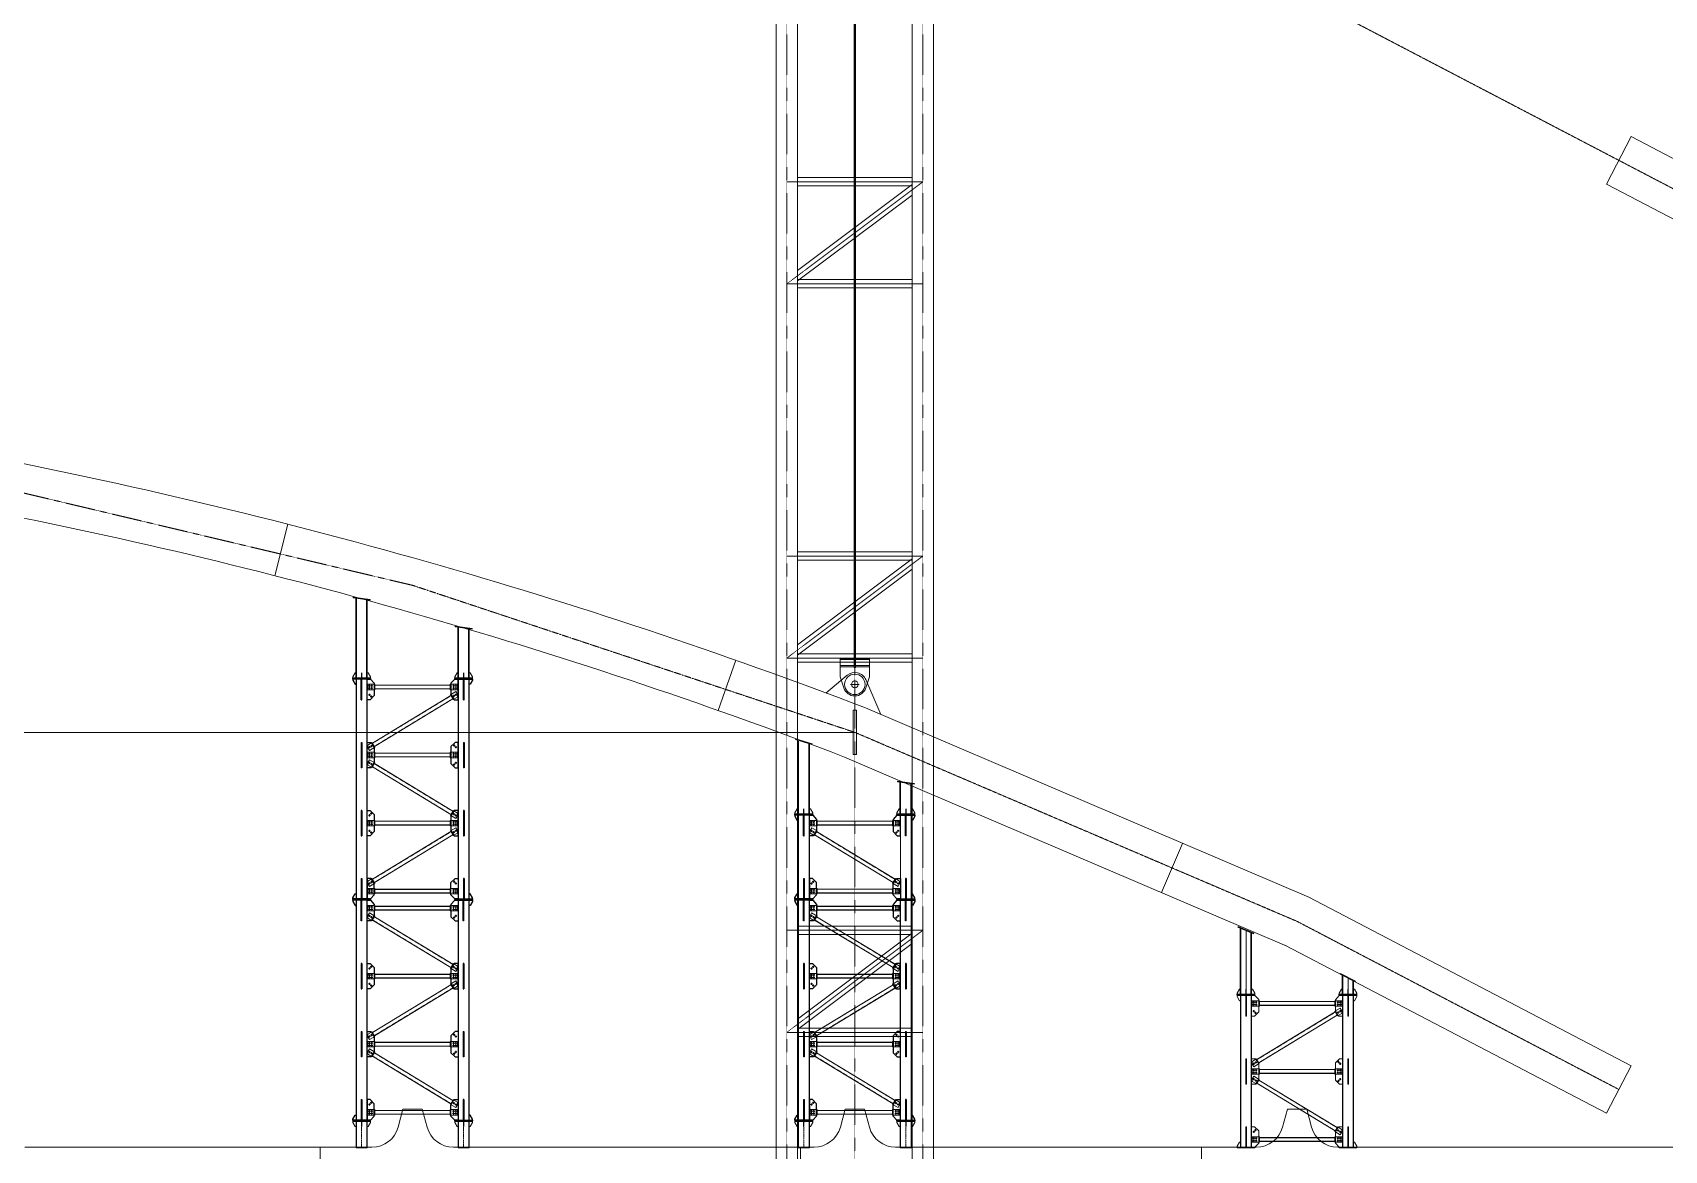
# Model space of a CAD drawing. Extents: x -2876908 to 633791, y -1383861 to 872234.
# Drawn here: x -1245993 to -1198022, y 765424 to 798276 of the extents above; entities that cross this region are included whole.
import ezdxf

# ---------------------------------------------------------------- set-up
doc = ezdxf.new("R2010")
doc.units = 0
doc.header["$LTSCALE"] = 5
doc.header["$MEASUREMENT"] = 0
for name, pattern in [('ACAD_ISO10W100', [18, 12, -3, 0, -3]), ('CENTER', [2, 1.25, -0.25, 0.25, -0.25]), ('DASHED', [0.75, 0.5, -0.25])]:
    doc.linetypes.add(name, pattern=pattern)
doc.layers.get('0').update_dxf_attribs({"linetype": 'CONTINUOUS', "lineweight": 25})
for name, color, linetype, lineweight in [('2细实线', 5, 'CONTINUOUS', 18), ('3中心线', 6, 'CENTER', 18), ('5标注', 3, 'CONTINUOUS', 15), ('7边界线', 8, 'CONTINUOUS', 15), ('8轮廓线', 4, 'CONTINUOUS', 15), ('DIM', 3, 'CONTINUOUS', 0), ('STGJ_BOLT_THIN', 9, 'CONTINUOUS', 0), ('STXT_XG_END_THIN', 2, 'CONTINUOUS', 0), ('STXT_XG_THIN', 2, 'CONTINUOUS', 0), ('STXT_XG_TNDSH', 6, 'DASHED', 0)]:
    doc.layers.add(name, color=color, linetype=linetype, lineweight=lineweight)
doc.layers.add('M_Prof', color=2, linetype='CONTINUOUS')
doc.layers.add('M_Profx', color=2, linetype='CONTINUOUS')

# ---------------------------------------------------------------- blocks, each defined once
blk = doc.blocks.new('f234w2')
at = {"layer": '7边界线'}
for p, q in [((-560581, 3265), (-560723, 2741)), ((-560581, 3265), (-560012, 3265)), ((-560012, 3265), (-559870, 2741)), ((-547581, 3265), (-547723, 2741)), ((-547581, 3265), (-547012, 3265)), ((-547012, 3265), (-546870, 2741)), ((-534581, 3265), (-534723, 2741)), ((-534581, 3265), (-534012, 3265)), ((-534012, 3265), (-533870, 2741)), ((-563011, 2150), (-571700, 2150)), ((-561495, 2150), (-563011, 2150)), ((-563011, 2150), (-563011, 800)), ((-557487, 2150), (-559098, 2150)), ((-557487, 2150), (-548893, 2150)), ((-548893, 2150), (-548893, 800)), ((-548893, 2150), (-548495, 2150)), ((-545700, 2150), (-546098, 2150)), ((-537106, 2150), (-545700, 2150)), ((-537106, 2150), (-535495, 2150)), ((-537106, 2150), (-537106, 800)), ((-531361, 2150), (-533098, 2150)), ((-531361, 2150), (-522893, 2150))]:
    blk.add_line(p, q, dxfattribs=at)
for centre, start, end in [((-561495, 2950), 270, 344.8249), ((-559098, 2950), 195.1751, 270), ((-548495, 2950), 270, 344.8249), ((-546098, 2950), 195.1751, 270), ((-535495, 2950), 270, 344.8249), ((-533098, 2950), 195.1751, 270)]:
    blk.add_arc(centre, 800, start, end, dxfattribs=at)
blk = doc.blocks.new('立面图')
at = {"layer": '3中心线'}
for points in [[(-699574, 28243), (-690120, 33181), (-677120, 38737), (-664120, 43058), (-651120, 46144), (-638120, 47996), (-625120, 48613), (-612120, 47996), (-599120, 46144), (-586120, 43058), (-573120, 38737), (-560120, 33181), (-547120, 26391), (-534120, 18366), (-521120, 9107), (-508120, -1387)], [(-699574, 934), (-690120, 5872), (-677120, 11428), (-664120, 15749), (-651120, 18835), (-638120, 20687), (-625120, 21305), (-612120, 20687), (-599120, 18835), (-586120, 15749), (-573120, 11428), (-560120, 5872), (-550666, 934)]]:
    blk.add_lwpolyline(points, dxfattribs=at)
at = {"layer": '7边界线', "ltscale": 0.1}
for p, q in [((-550303, 28940), (-551030, 27546)), ((-546757, 27088), (-550303, 28940)), ((-547485, 25694), (-551030, 27546)), ((-589792, 17548), (-590179, 16035)), ((-576626, 13552), (-577149, 12074)), ((-559783, 6583), (-572811, 12150)), ((-560430, 5150), (-573430, 10705)), ((-564110, 6722), (-563492, 8168)), ((-550303, 1631), (-559783, 6582)), ((-551030, 237), (-560485, 5176)), ((-550303, 1631), (-551030, 237))]:
    blk.add_line(p, q, dxfattribs=at)
for centre, radius, start, end in [((-628389, -133281), 155689, 69.08517, 79.10948), ((-628011, -131849), 152646, 69.04906, 79.14596)]:
    blk.add_arc(centre, radius, start, end, dxfattribs=at)
at = {"layer": '5标注'}
blk.add_blockref('f234w2', (-25830, -2913), dxfattribs=at)
blk = doc.blocks.new('63.5m')
at = {"layer": '3中心线', "ltscale": 0.05}
for p, q in [((-3685, -21653), (-3685, 37916)), ((-1685, -20396), (-1685, 37916)), ((315, -21653), (315, 37916)), ((-3685, 24877), (315, 24877)), ((-3685, 21877), (315, 24877)), ((-3685, 21877), (315, 21877)), ((-3685, 13877), (315, 13877)), ((-3685, 10877), (315, 13877)), ((-3685, 10877), (315, 10877)), ((-3685, 2877), (315, 2877)), ((-3685, -123), (315, 2877)), ((-3685, -123), (315, -123))]:
    blk.add_line(p, q, dxfattribs=at)
at = {"layer": '8轮廓线'}
for p, q in [((-4000, 37836), (-4000, -20396)), ((-3370, 37836), (-3370, -20396)), ((0, 37836), (0, -20396)), ((630, 37836), (630, -20396))]:
    blk.add_line(p, q, dxfattribs=at)
at = {"layer": '8轮廓线', "ltscale": 0.05}
for p, q in [((-3370, 25000), (0, 25000)), ((-3370, 22267), (0, 24794)), ((-3370, 24755), (0, 24755)), ((-3370, 21961), (0, 24488)), ((-3370, 22000), (0, 22000)), ((-3370, 21755), (0, 21755)), ((-3370, 14000), (0, 14000)), ((-3370, 11267), (0, 13794)), ((-3370, 13755), (0, 13755)), ((-3370, 10961), (0, 13488)), ((-3370, 11000), (0, 11000)), ((-3370, 10755), (0, 10755)), ((-3370, 3000), (0, 3000)), ((-3370, 267), (0, 2794)), ((-3370, 2755), (0, 2755)), ((-3370, -39), (0, 2488)), ((-3370, 0), (0, 0)), ((-3370, -245), (0, -245))]:
    blk.add_line(p, q, dxfattribs=at)
blk = doc.blocks.new('孔')
blk.add_circle((22022, 20887), 13.3)
at = {"layer": 'STGJ_BOLT_THIN'}
for p, q in [((21992, 20887), (22052, 20887)), ((22022, 20917), (22022, 20857))]:
    blk.add_line(p, q, dxfattribs=at)
blk = doc.blocks.new('6.5M11')
at = {"color": 5}
for p, q in [((128499, 27955), (128499, 28558)), ((128519, 27955), (128519, 28558)), ((128519, 27955), (128499, 27955)), ((128499, 24701), (128499, 23955)), ((128499, 24701), (128519, 24701)), ((128519, 24701), (128519, 23955)), ((128519, 23955), (128499, 23955))]:
    blk.add_line(p, q, dxfattribs=at)
for p, q in [((128499, 28377), (128519, 28377)), ((128499, 28350), (128519, 28350)), ((128499, 28307), (128519, 28307)), ((128499, 28280), (128519, 28280)), ((128499, 28114), (128519, 28114)), ((128499, 28088), (128519, 28088)), ((128499, 28078), (128519, 28078)), ((128499, 28051), (128519, 28051)), ((128499, 26605), (128519, 26605)), ((128499, 26579), (128519, 26579)), ((128499, 26569), (128519, 26569)), ((128499, 26543), (128519, 26543)), ((128499, 26377), (128519, 26377)), ((128499, 26350), (128519, 26350)), ((128499, 26307), (128519, 26307)), ((128499, 26280), (128519, 26280)), ((128499, 26101), (128519, 26101)), ((128499, 26065), (128519, 26065)), ((128519, 24605), (128499, 24605)), ((128519, 24579), (128499, 24579)), ((128519, 24569), (128499, 24569)), ((128519, 24543), (128499, 24543)), ((128519, 24377), (128499, 24377)), ((128519, 24350), (128499, 24350)), ((128519, 24307), (128499, 24307)), ((128519, 24280), (128499, 24280)), ((128519, 24101), (128499, 24101)), ((128519, 24065), (128499, 24065)), ((128519, 22605), (128499, 22605)), ((128519, 22579), (128499, 22579)), ((128519, 22569), (128499, 22569)), ((128519, 22543), (128499, 22543)), ((128519, 22377), (128499, 22377)), ((128519, 22350), (128499, 22350)), ((128519, 22307), (128499, 22307)), ((128519, 22280), (128499, 22280))]:
    blk.add_line(p, q)
at = {"color": 241}
for p, q in [((128499, 26701), (128499, 25955)), ((128519, 26701), (128499, 26701)), ((128519, 26701), (128519, 25955)), ((128499, 25955), (128519, 25955)), ((128499, 22701), (128499, 22093)), ((128499, 22701), (128519, 22701)), ((128519, 22701), (128519, 22093))]:
    blk.add_line(p, q, dxfattribs=at)
at = {"color": 6}
for points in [[(128247, 28578), (128772, 28578), (128772, 28558), (128247, 28558)], [(128247, 22078), (128772, 22078), (128772, 22098), (128247, 22098)]]:
    blk.add_lwpolyline(points, close=True, dxfattribs=at)
for points in [[(128247, 28558), (128247, 28528), (128317, 28408), (128347, 28408)], [(128247, 28558), (128247, 28528), (128317, 28408), (128347, 28408)], [(128247, 22098), (128247, 22128), (128317, 22248), (128347, 22248)], [(128247, 22098), (128247, 22128), (128317, 22248), (128347, 22248)]]:
    blk.add_lwpolyline(points, dxfattribs=at)
at = {"color": 241}
for points in [[(128672, 28558), (128772, 28558), (128882, 28438), (128882, 28109), (128789, 27955), (128672, 27955), (128672, 28558)], [(128672, 24701), (128789, 24701), (128882, 24548), (128882, 24109), (128789, 23955), (128672, 23955), (128672, 24701)]]:
    blk.add_lwpolyline(points, dxfattribs=at)
at = {"color": 5}
for points in [[(128672, 26701), (128761, 26701), (128882, 26580), (128882, 26077), (128761, 25955), (128672, 25955), (128672, 26701)], [(128672, 22701), (128672, 22098), (128772, 22098), (128882, 22218), (128882, 22580), (128761, 22701), (128672, 22701)]]:
    blk.add_lwpolyline(points, dxfattribs=at)
at = {"layer": 'STXT_XG_END_THIN'}
for p, q in [((128347, 28558), (128672, 28558)), ((128347, 22098), (128672, 22098))]:
    blk.add_line(p, q, dxfattribs=at)
at = {"layer": 'STXT_XG_THIN', "color": 2}
for p, q in [((128347, 28558), (128347, 22098)), ((128672, 28558), (128672, 22098))]:
    blk.add_line(p, q, dxfattribs=at)
at = {"layer": 'STXT_XG_TNDSH', "color": 2}
for p, q in [((128355, 28558), (128355, 22098)), ((128664, 28558), (128664, 22098))]:
    blk.add_line(p, q, dxfattribs=at)
for p in [(106715, 7476), (106715, 7406), (106785, 7476), (106785, 7406), (106715, 7213), (106775, 7177), (106715, 5476), (106785, 5476), (106715, 5406), (106715, 5213), (106765, 5164), (106785, 5406), (106715, 3476), (106715, 3406), (106715, 3213), (106775, 3177), (106785, 3476), (106785, 3406)]:
    blk.add_blockref('孔', p)
at = {"xscale": -1, "rotation": 180}
for p in [(106715, 47443), (106715, 47251), (106765, 47493), (106785, 47251), (106715, 47181), (106785, 47181), (106715, 45443), (106775, 45480), (106715, 43443), (106765, 43493), (106715, 43251), (106715, 43181), (106785, 43251), (106785, 43181)]:
    blk.add_blockref('孔', p, dxfattribs=at)
blk = doc.blocks.new('6.5M222')
at = {"color": 241}
for p, q in [((130499, 27955), (130499, 28558)), ((130519, 27955), (130519, 28558)), ((130519, 27955), (130499, 27955)), ((130499, 24701), (130499, 23955)), ((130499, 24701), (130519, 24701)), ((130519, 24701), (130519, 23955)), ((130519, 23955), (130499, 23955))]:
    blk.add_line(p, q, dxfattribs=at)
for p, q in [((130499, 28377), (130519, 28377)), ((130499, 28350), (130519, 28350)), ((130499, 28307), (130519, 28307)), ((130499, 28280), (130519, 28280)), ((130499, 28114), (130519, 28114)), ((130499, 28088), (130519, 28088)), ((130499, 28078), (130519, 28078)), ((130499, 28051), (130519, 28051)), ((130499, 26605), (130519, 26605)), ((130499, 26579), (130519, 26579)), ((130499, 26569), (130519, 26569)), ((130499, 26543), (130519, 26543)), ((130499, 26377), (130519, 26377)), ((130499, 26350), (130519, 26350)), ((130499, 26307), (130519, 26307)), ((130499, 26280), (130519, 26280)), ((130499, 26101), (130519, 26101)), ((130499, 26065), (130519, 26065)), ((130519, 24605), (130499, 24605)), ((130519, 24579), (130499, 24579)), ((130519, 24569), (130499, 24569)), ((130519, 24543), (130499, 24543)), ((130519, 24377), (130499, 24377)), ((130519, 24350), (130499, 24350)), ((130519, 24307), (130499, 24307)), ((130519, 24280), (130499, 24280)), ((130519, 24101), (130499, 24101)), ((130519, 24065), (130499, 24065)), ((130499, 22605), (130519, 22605)), ((130499, 22579), (130519, 22579)), ((130499, 22569), (130519, 22569)), ((130499, 22543), (130519, 22543)), ((130499, 22377), (130519, 22377)), ((130499, 22350), (130519, 22350)), ((130499, 22307), (130519, 22307)), ((130499, 22280), (130519, 22280))]:
    blk.add_line(p, q)
at = {"color": 5}
for p, q in [((130499, 26701), (130499, 25955)), ((130519, 26701), (130499, 26701)), ((130519, 26701), (130519, 25955)), ((130499, 25955), (130519, 25955)), ((130499, 22701), (130499, 22098)), ((130519, 22701), (130499, 22701)), ((130519, 22701), (130519, 22098))]:
    blk.add_line(p, q, dxfattribs=at)
for points in [[(130347, 28558), (130247, 28558), (130137, 28438), (130137, 28077), (130258, 27955), (130347, 27955)], [(130347, 24701), (130258, 24701), (130137, 24580), (130137, 24077), (130258, 23955), (130347, 23955)]]:
    blk.add_lwpolyline(points, dxfattribs=at)
at = {"color": 6}
for points in [[(130772, 28578), (130247, 28578), (130247, 28558), (130772, 28558)], [(130772, 22078), (130247, 22078), (130247, 22098), (130772, 22098)]]:
    blk.add_lwpolyline(points, close=True, dxfattribs=at)
for points in [[(130772, 28558), (130772, 28528), (130702, 28408), (130672, 28408)], [(130772, 28558), (130772, 28528), (130702, 28408), (130672, 28408)], [(130772, 22098), (130772, 22128), (130702, 22248), (130672, 22248)], [(130772, 22098), (130772, 22128), (130702, 22248), (130672, 22248)]]:
    blk.add_lwpolyline(points, dxfattribs=at)
at = {"color": 241}
for points in [[(130347, 26701), (130230, 26701), (130137, 26548), (130137, 26109), (130230, 25955), (130347, 25955), (130347, 26701)], [(130347, 22701), (130347, 22098), (130247, 22098), (130137, 22218), (130137, 22548), (130230, 22701), (130347, 22701)]]:
    blk.add_lwpolyline(points, dxfattribs=at)
at = {"layer": 'STXT_XG_END_THIN'}
for p, q in [((130672, 28558), (130347, 28558)), ((130672, 22098), (130347, 22098))]:
    blk.add_line(p, q, dxfattribs=at)
at = {"layer": 'STXT_XG_THIN', "color": 2}
for p, q in [((130347, 22098), (130347, 28558)), ((130672, 22098), (130672, 28558))]:
    blk.add_line(p, q, dxfattribs=at)
at = {"layer": 'STXT_XG_TNDSH', "color": 2}
for p, q in [((130355, 22098), (130355, 28558)), ((130664, 22098), (130664, 28558))]:
    blk.add_line(p, q, dxfattribs=at)
at = {"xscale": -1}
for p in [(152234, 7476), (152234, 7406), (152304, 7476), (152304, 7406), (152254, 7164), (152304, 7213), (152234, 5476), (152304, 5476), (152234, 5406), (152244, 5177), (152304, 5406), (152304, 5213), (152234, 3476), (152234, 3406), (152254, 3164), (152304, 3476), (152304, 3406), (152304, 3213)]:
    blk.add_blockref('孔', p, dxfattribs=at)
at = {"rotation": 180}
for p in [(152244, 47480), (152304, 47443), (152254, 45493), (152304, 45443), (152244, 43480), (152304, 43443), (152234, 43251), (152234, 43181), (152304, 43251), (152304, 43181)]:
    blk.add_blockref('孔', p, dxfattribs=at)
blk = doc.blocks.new('sahdlfhaskfhkjs')
at = {"layer": 'STXT_XG_END_THIN', "color": 3}
for p, q in [((11556664, 547825), (11556664, 547665)), ((11556664, 547665), (11556874, 547665)), ((11559299, 547665), (11559299, 547825)), ((11556664, 545825), (11556664, 545665)), ((11556664, 545665), (11556874, 545665)), ((11559299, 545665), (11559299, 545825)), ((11556664, 543825), (11556664, 543665)), ((11556664, 543665), (11556874, 543665)), ((11559299, 543665), (11559299, 543825)), ((11556664, 541825), (11556664, 541665)), ((11556664, 541665), (11556874, 541665)), ((11559299, 541665), (11559299, 541825))]:
    blk.add_line(p, q, dxfattribs=at)
at = {"layer": 'STXT_XG_THIN', "color": 3}
for p, q in [((11556874, 547825), (11556664, 547825)), ((11556864, 547825), (11556864, 547665)), ((11556874, 547825), (11556874, 547665)), ((11559089, 547802), (11556874, 547802)), ((11559089, 547688), (11556874, 547688)), ((11559089, 547825), (11559089, 547665)), ((11559299, 547825), (11559089, 547825)), ((11559299, 547665), (11559089, 547665)), ((11559099, 547825), (11559099, 547665)), ((11556874, 545825), (11556664, 545825)), ((11556864, 545825), (11556864, 545665)), ((11556874, 545825), (11556874, 545665)), ((11559089, 545802), (11556874, 545802)), ((11559089, 545688), (11556874, 545688)), ((11559089, 545825), (11559089, 545665)), ((11559299, 545825), (11559089, 545825)), ((11559299, 545665), (11559089, 545665)), ((11559099, 545825), (11559099, 545665)), ((11556874, 543825), (11556664, 543825)), ((11556864, 543825), (11556864, 543665)), ((11556874, 543825), (11556874, 543665)), ((11559089, 543802), (11556874, 543802)), ((11559089, 543688), (11556874, 543688)), ((11559089, 543825), (11559089, 543665)), ((11559299, 543825), (11559089, 543825)), ((11559299, 543665), (11559089, 543665)), ((11559099, 543825), (11559099, 543665)), ((11556874, 541825), (11556664, 541825)), ((11556864, 541825), (11556864, 541665)), ((11556874, 541825), (11556874, 541665)), ((11559089, 541802), (11556874, 541802)), ((11559089, 541688), (11556874, 541688)), ((11559089, 541825), (11559089, 541665)), ((11559299, 541825), (11559089, 541825)), ((11559299, 541665), (11559089, 541665)), ((11559099, 541825), (11559099, 541665))]:
    blk.add_line(p, q, dxfattribs=at)
at = {"layer": 'STXT_XG_THIN', "color": 241}
for p, q in [((11556664, 547530), (11556712, 547609)), ((11556664, 547530), (11556664, 547451)), ((11556664, 547451), (11556787, 547377)), ((11556870, 547513), (11556712, 547609)), ((11556862, 547519), (11556779, 547382)), ((11556870, 547513), (11556787, 547377)), ((11559105, 545997), (11556799, 547396)), ((11559164, 546094), (11556858, 547494)), ((11559176, 546114), (11559093, 545977)), ((11559093, 545977), (11559251, 545881)), ((11559184, 546108), (11559101, 545972)), ((11559299, 546039), (11559176, 546114)), ((11559299, 545960), (11559251, 545881)), ((11559299, 545960), (11559299, 546039)), ((11559105, 545494), (11556799, 544094)), ((11559093, 545513), (11559251, 545609)), ((11559176, 545377), (11559093, 545513)), ((11559184, 545382), (11559101, 545519)), ((11559299, 545451), (11559176, 545377)), ((11559299, 545530), (11559251, 545609)), ((11559299, 545530), (11559299, 545451)), ((11559164, 545396), (11556858, 543997)), ((11556664, 544039), (11556787, 544114)), ((11556664, 543960), (11556664, 544039)), ((11556862, 543972), (11556779, 544108)), ((11556870, 543977), (11556787, 544114)), ((11556664, 543960), (11556712, 543881)), ((11556664, 543530), (11556712, 543609)), ((11556664, 543530), (11556664, 543451)), ((11556870, 543977), (11556712, 543881)), ((11556870, 543513), (11556712, 543609)), ((11556862, 543519), (11556779, 543382)), ((11556664, 543451), (11556787, 543377)), ((11556870, 543513), (11556787, 543377)), ((11559105, 541997), (11556799, 543396)), ((11559164, 542094), (11556858, 543494)), ((11559176, 542114), (11559093, 541977)), ((11559184, 542108), (11559101, 541972)), ((11559299, 542039), (11559176, 542114)), ((11559093, 541977), (11559251, 541881)), ((11559299, 541960), (11559251, 541881)), ((11559299, 541960), (11559299, 542039))]:
    blk.add_line(p, q, dxfattribs=at)
at = {"layer": 'STXT_XG_TNDSH', "color": 241}
for p, q in [((11559107, 546000), (11556801, 547400)), ((11559162, 546091), (11556856, 547490)), ((11559107, 545490), (11556801, 544091)), ((11559162, 545400), (11556856, 544000)), ((11559107, 542000), (11556801, 543400)), ((11559162, 542091), (11556856, 543490))]:
    blk.add_line(p, q, dxfattribs=at)
at = {"layer": 'STXT_XG_TNDSH', "color": 3}
for p, q in [((11559089, 547798), (11556874, 547798)), ((11559089, 547692), (11556874, 547692)), ((11559089, 545798), (11556874, 545798)), ((11559089, 545692), (11556874, 545692)), ((11559089, 543798), (11556874, 543798)), ((11559089, 543692), (11556874, 543692)), ((11559089, 541798), (11556874, 541798)), ((11559089, 541692), (11556874, 541692))]:
    blk.add_line(p, q, dxfattribs=at)
for name, p in [('6.5M11', (11427972, 519417)), ('6.5M222', (11428972, 519417))]:
    blk.add_blockref(name, p)
blk = doc.blocks.new('hslhfkdjsdkjf')
at = {"color": 6}
for p, q in [((10440927, 1364081), (10440927, 1364061)), ((10441452, 1364081), (10441452, 1364061))]:
    blk.add_line(p, q, dxfattribs=at)
blk.add_line((10441026, 1363281), (10441352, 1363281))
at = {"layer": 'DIM', "color": 6}
for p, q in [((10440927, 1364081), (10441452, 1364081)), ((10440927, 1364061), (10441452, 1364061)), ((10440927, 1364061), (10440927, 1364030)), ((10440997, 1363910), (10440927, 1364030)), ((10440997, 1363910), (10441026, 1363910)), ((10441184, 1363910), (10441184, 1364061)), ((10441184, 1363910), (10441194, 1363910)), ((10441194, 1363910), (10441194, 1364061)), ((10441382, 1363910), (10441352, 1363910)), ((10441382, 1363910), (10441452, 1364030)), ((10441452, 1364061), (10441452, 1364030))]:
    blk.add_line(p, q, dxfattribs=at)
at = {"layer": 'DIM', "color": 2}
for p, q in [((10441026, 1363281), (10441026, 1364061)), ((10441034, 1363281), (10441034, 1364061)), ((10441344, 1363281), (10441344, 1364061)), ((10441352, 1363281), (10441352, 1364061))]:
    blk.add_line(p, q, dxfattribs=at)
at = {"layer": 'DIM', "color": 1, "linetype": 'ACAD_ISO10W100', "ltscale": 0.02}
blk.add_line((10441189, 1363281), (10441189, 1364081), dxfattribs=at)
blk = doc.blocks.new('hsldhflksfdjl')
at = {"color": 5}
for p, q in [((11524943, 547792), (11524943, 548395)), ((11524963, 547792), (11524963, 548395)), ((11524943, 547792), (11524963, 547792)), ((11527943, 546538), (11527943, 545935)), ((11527963, 546538), (11527943, 546538)), ((11527963, 546538), (11527963, 545935))]:
    blk.add_line(p, q, dxfattribs=at)
at = {"color": 241}
for p, q in [((11527943, 547792), (11527943, 548395)), ((11527963, 547792), (11527963, 548395)), ((11527963, 547792), (11527943, 547792)), ((11524943, 546538), (11524943, 545935)), ((11524943, 546538), (11524963, 546538)), ((11524963, 546538), (11524963, 545935))]:
    blk.add_line(p, q, dxfattribs=at)
for p, q in [((11524963, 548213), (11524943, 548213)), ((11524963, 548186), (11524943, 548186)), ((11524963, 548143), (11524943, 548143)), ((11524963, 548116), (11524943, 548116)), ((11524963, 547950), (11524943, 547950)), ((11524963, 547924), (11524943, 547924)), ((11524963, 547914), (11524943, 547914)), ((11524963, 547887), (11524943, 547887)), ((11527943, 548213), (11527963, 548213)), ((11527943, 548186), (11527963, 548186)), ((11527943, 548143), (11527963, 548143)), ((11527943, 548116), (11527963, 548116)), ((11527943, 547950), (11527963, 547950)), ((11527943, 547924), (11527963, 547924)), ((11527943, 547914), (11527963, 547914)), ((11527943, 547887), (11527963, 547887)), ((11524963, 546442), (11524943, 546442)), ((11524963, 546415), (11524943, 546415)), ((11524963, 546405), (11524943, 546405)), ((11527943, 546442), (11527963, 546442)), ((11527943, 546415), (11527963, 546415)), ((11527943, 546405), (11527963, 546405)), ((11524963, 546379), (11524943, 546379)), ((11524963, 546213), (11524943, 546213)), ((11524963, 546186), (11524943, 546186)), ((11524963, 546143), (11524943, 546143)), ((11524963, 546116), (11524943, 546116)), ((11527943, 546379), (11527963, 546379)), ((11527943, 546213), (11527963, 546213)), ((11527943, 546186), (11527963, 546186)), ((11527943, 546143), (11527963, 546143)), ((11527943, 546116), (11527963, 546116))]:
    blk.add_line(p, q)
at = {"color": 6}
for points in [[(11524691, 548415), (11525216, 548415), (11525216, 548395), (11524691, 548395)], [(11528216, 548415), (11527691, 548415), (11527691, 548395), (11528216, 548395)], [(11524691, 545915), (11525216, 545915), (11525216, 545935), (11524691, 545935)], [(11528216, 545915), (11527691, 545915), (11527691, 545935), (11528216, 545935)]]:
    blk.add_lwpolyline(points, close=True, dxfattribs=at)
for points in [[(11524691, 548395), (11524691, 548365), (11524761, 548245), (11524791, 548245)], [(11524691, 548395), (11524691, 548365), (11524761, 548245), (11524791, 548245)], [(11528216, 548395), (11528216, 548365), (11528146, 548245), (11528116, 548245)], [(11528216, 548395), (11528216, 548365), (11528146, 548245), (11528116, 548245)], [(11524691, 545935), (11524691, 545965), (11524761, 546085), (11524791, 546085)], [(11524691, 545935), (11524691, 545965), (11524761, 546085), (11524791, 546085)], [(11528216, 545935), (11528216, 545965), (11528146, 546085), (11528116, 546085)], [(11528216, 545935), (11528216, 545965), (11528146, 546085), (11528116, 546085)]]:
    blk.add_lwpolyline(points, dxfattribs=at)
at = {"color": 241}
for points in [[(11525116, 547792), (11525116, 548395), (11525216, 548395), (11525326, 548275), (11525326, 547945), (11525233, 547792), (11525116, 547792)], [(11527791, 546538), (11527791, 545935), (11527691, 545935), (11527580, 546055), (11527580, 546384), (11527674, 546538), (11527791, 546538)]]:
    blk.add_lwpolyline(points, dxfattribs=at)
at = {"color": 5}
for points in [[(11527791, 547792), (11527791, 548395), (11527691, 548395), (11527580, 548275), (11527580, 547913), (11527701, 547792), (11527791, 547792)], [(11525116, 546538), (11525116, 545935), (11525216, 545935), (11525326, 546055), (11525326, 546416), (11525205, 546538), (11525116, 546538)]]:
    blk.add_lwpolyline(points, dxfattribs=at)
at = {"layer": 'STXT_XG_END_THIN'}
for p, q in [((11524791, 548395), (11525116, 548395)), ((11528116, 548395), (11527791, 548395)), ((11524791, 545935), (11525116, 545935)), ((11528116, 545935), (11527791, 545935))]:
    blk.add_line(p, q, dxfattribs=at)
at = {"layer": 'STXT_XG_END_THIN', "color": 3}
for p, q in [((11525136, 548245), (11525136, 548085)), ((11525136, 548085), (11525346, 548085)), ((11527771, 548085), (11527771, 548245)), ((11525136, 546245), (11525136, 546085)), ((11525136, 546085), (11525346, 546085)), ((11527771, 546085), (11527771, 546245))]:
    blk.add_line(p, q, dxfattribs=at)
at = {"layer": 'STXT_XG_THIN', "color": 2}
for p, q in [((11524791, 548395), (11524791, 545935)), ((11525116, 548395), (11525116, 545935)), ((11527791, 545935), (11527791, 548395)), ((11528116, 545935), (11528116, 548395))]:
    blk.add_line(p, q, dxfattribs=at)
at = {"layer": 'STXT_XG_THIN', "color": 3}
for p, q in [((11525346, 548245), (11525136, 548245)), ((11525336, 548245), (11525336, 548085)), ((11525346, 548245), (11525346, 548085)), ((11527560, 548222), (11525346, 548222)), ((11527560, 548108), (11525346, 548108)), ((11527560, 548245), (11527560, 548085)), ((11527771, 548245), (11527560, 548245)), ((11527771, 548085), (11527560, 548085)), ((11527570, 548245), (11527570, 548085)), ((11525346, 546245), (11525136, 546245)), ((11525336, 546245), (11525336, 546085)), ((11525346, 546245), (11525346, 546085)), ((11527560, 546222), (11525346, 546222)), ((11527560, 546108), (11525346, 546108)), ((11527560, 546245), (11527560, 546085)), ((11527771, 546245), (11527560, 546245)), ((11527771, 546085), (11527560, 546085)), ((11527570, 546245), (11527570, 546085))]:
    blk.add_line(p, q, dxfattribs=at)
at = {"layer": 'STXT_XG_THIN', "color": 241}
for p, q in [((11525136, 547950), (11525184, 548029)), ((11525136, 547950), (11525136, 547871)), ((11525136, 547871), (11525259, 547796)), ((11525342, 547933), (11525184, 548029)), ((11525333, 547938), (11525250, 547801)), ((11525342, 547933), (11525259, 547796)), ((11527636, 546514), (11525330, 547913)), ((11527576, 546416), (11525271, 547816)), ((11527647, 546533), (11527564, 546396)), ((11527564, 546396), (11527723, 546300)), ((11527656, 546528), (11527573, 546391)), ((11527771, 546458), (11527647, 546533)), ((11527771, 546380), (11527771, 546458)), ((11527771, 546380), (11527723, 546300))]:
    blk.add_line(p, q, dxfattribs=at)
at = {"layer": 'STXT_XG_TNDSH', "color": 2}
for p, q in [((11524799, 548395), (11524799, 545935)), ((11525108, 548395), (11525108, 545935)), ((11527799, 545935), (11527799, 548395)), ((11528108, 545935), (11528108, 548395))]:
    blk.add_line(p, q, dxfattribs=at)
at = {"layer": 'STXT_XG_TNDSH', "color": 241}
for p, q in [((11527633, 546510), (11525328, 547910)), ((11527578, 546419), (11525273, 547819))]:
    blk.add_line(p, q, dxfattribs=at)
at = {"layer": 'STXT_XG_TNDSH', "color": 3}
for p, q in [((11527560, 548218), (11525346, 548218)), ((11527560, 548112), (11525346, 548112)), ((11527560, 546218), (11525346, 546218)), ((11527560, 546112), (11525346, 546112))]:
    blk.add_line(p, q, dxfattribs=at)
for p in [(11503159, 527312), (11503159, 527242), (11503159, 527050), (11503219, 527013), (11503229, 527312), (11503229, 527242)]:
    blk.add_blockref('孔', p)
at = {"xscale": -1}
for p in [(11549677, 527312), (11549677, 527242), (11549698, 527000), (11549747, 527312), (11549747, 527242), (11549747, 527050)]:
    blk.add_blockref('孔', p, dxfattribs=at)
at = {"xscale": -1, "rotation": 180}
for p in [(11503159, 567280), (11503208, 567329), (11503159, 567087), (11503159, 567017), (11503229, 567087), (11503229, 567017)]:
    blk.add_blockref('孔', p, dxfattribs=at)
at = {"rotation": 180}
for p in [(11549688, 567316), (11549747, 567280), (11549677, 567087), (11549677, 567017), (11549747, 567087), (11549747, 567017)]:
    blk.add_blockref('孔', p, dxfattribs=at)
blk = doc.blocks.new('flhdasdhfksfdjl')
at = {"color": 241}
for p, q in [((11534671, 549419), (11534671, 550022)), ((11534691, 549419), (11534691, 550022)), ((11534671, 549419), (11534691, 549419)), ((11537671, 548165), (11537671, 547419)), ((11537671, 548165), (11537691, 548165)), ((11537691, 548165), (11537691, 547419)), ((11537691, 547419), (11537671, 547419)), ((11534671, 546165), (11534671, 545562)), ((11534671, 546165), (11534691, 546165)), ((11534691, 546165), (11534691, 545562))]:
    blk.add_line(p, q, dxfattribs=at)
for p, q in [((11534691, 549840), (11534671, 549840)), ((11534691, 549813), (11534671, 549813)), ((11534691, 549770), (11534671, 549770)), ((11537691, 549840), (11537671, 549840)), ((11537691, 549813), (11537671, 549813)), ((11537691, 549770), (11537671, 549770)), ((11534691, 549743), (11534671, 549743)), ((11534691, 549578), (11534671, 549578)), ((11534691, 549551), (11534671, 549551)), ((11534691, 549541), (11534671, 549541)), ((11534691, 549515), (11534671, 549515)), ((11537691, 549743), (11537671, 549743)), ((11537691, 549578), (11537671, 549578)), ((11537691, 549551), (11537671, 549551)), ((11537691, 549541), (11537671, 549541)), ((11537691, 549515), (11537671, 549515)), ((11534691, 548069), (11534671, 548069)), ((11534691, 548042), (11534671, 548042)), ((11534691, 548033), (11534671, 548033)), ((11534691, 548006), (11534671, 548006)), ((11534691, 547840), (11534671, 547840)), ((11537691, 548069), (11537671, 548069)), ((11537691, 548042), (11537671, 548042)), ((11537691, 548033), (11537671, 548033)), ((11537691, 548006), (11537671, 548006)), ((11537691, 547840), (11537671, 547840)), ((11534691, 547813), (11534671, 547813)), ((11534691, 547770), (11534671, 547770)), ((11534691, 547743), (11534671, 547743)), ((11534691, 547564), (11534671, 547564)), ((11534691, 547528), (11534671, 547528)), ((11537691, 547813), (11537671, 547813)), ((11537691, 547770), (11537671, 547770)), ((11537691, 547743), (11537671, 547743)), ((11537691, 547564), (11537671, 547564)), ((11537691, 547528), (11537671, 547528)), ((11534691, 546069), (11534671, 546069)), ((11534691, 546042), (11534671, 546042)), ((11534691, 546033), (11534671, 546033)), ((11534691, 546006), (11534671, 546006)), ((11537691, 546069), (11537671, 546069)), ((11537691, 546042), (11537671, 546042)), ((11537691, 546033), (11537671, 546033)), ((11537691, 546006), (11537671, 546006)), ((11534691, 545840), (11534671, 545840)), ((11534691, 545813), (11534671, 545813)), ((11534691, 545770), (11534671, 545770)), ((11534691, 545743), (11534671, 545743)), ((11537691, 545840), (11537671, 545840)), ((11537691, 545813), (11537671, 545813)), ((11537691, 545770), (11537671, 545770)), ((11537691, 545743), (11537671, 545743))]:
    blk.add_line(p, q)
at = {"color": 5}
for p, q in [((11537671, 549419), (11537671, 550022)), ((11537691, 549419), (11537691, 550022)), ((11537671, 549419), (11537691, 549419)), ((11534671, 548165), (11534671, 547419)), ((11534671, 548165), (11534691, 548165)), ((11534691, 548165), (11534691, 547419)), ((11534691, 547419), (11534671, 547419)), ((11537671, 546165), (11537671, 545562)), ((11537671, 546165), (11537691, 546165)), ((11537691, 546165), (11537691, 545562))]:
    blk.add_line(p, q, dxfattribs=at)
at = {"color": 6}
for points in [[(11534418, 550042), (11534943, 550042), (11534943, 550022), (11534418, 550022)], [(11537943, 550042), (11537418, 550042), (11537418, 550022), (11537943, 550022)], [(11534418, 545542), (11534943, 545542), (11534943, 545562), (11534418, 545562)], [(11537943, 545542), (11537418, 545542), (11537418, 545562), (11537943, 545562)]]:
    blk.add_lwpolyline(points, close=True, dxfattribs=at)
for points in [[(11534418, 550022), (11534418, 549992), (11534488, 549872), (11534518, 549872)], [(11534418, 550022), (11534418, 549992), (11534488, 549872), (11534518, 549872)], [(11537943, 550022), (11537943, 549992), (11537873, 549872), (11537843, 549872)], [(11537943, 550022), (11537943, 549992), (11537873, 549872), (11537843, 549872)], [(11534418, 545562), (11534418, 545592), (11534488, 545712), (11534518, 545712)], [(11534418, 545562), (11534418, 545592), (11534488, 545712), (11534518, 545712)], [(11537943, 545562), (11537943, 545592), (11537873, 545712), (11537843, 545712)], [(11537943, 545562), (11537943, 545592), (11537873, 545712), (11537843, 545712)]]:
    blk.add_lwpolyline(points, dxfattribs=at)
at = {"color": 5}
for points in [[(11534843, 550022), (11534943, 550022), (11535054, 549902), (11535054, 549540), (11534932, 549419), (11534843, 549419)], [(11537518, 548165), (11537429, 548165), (11537308, 548043), (11537308, 547540), (11537429, 547419), (11537518, 547419)], [(11534843, 546165), (11534843, 545562), (11534943, 545562), (11535054, 545682), (11535054, 546043), (11534932, 546165), (11534843, 546165)]]:
    blk.add_lwpolyline(points, dxfattribs=at)
at = {"color": 241}
for points in [[(11537518, 550022), (11537418, 550022), (11537308, 549897), (11537308, 549572), (11537401, 549419), (11537518, 549419), (11537518, 550022)], [(11534843, 548165), (11534960, 548165), (11535054, 548011), (11535054, 547572), (11534960, 547419), (11534843, 547419), (11534843, 548165)], [(11537518, 546165), (11537518, 545562), (11537418, 545562), (11537308, 545687), (11537308, 546011), (11537401, 546165), (11537518, 546165)]]:
    blk.add_lwpolyline(points, dxfattribs=at)
at = {"layer": 'DIM'}
for p, q in [((11534843, 545997), (11534843, 546449)), ((11537518, 546210), (11537518, 546547))]:
    blk.add_line(p, q, dxfattribs=at)
at = {"layer": 'STXT_XG_END_THIN'}
for p, q in [((11534518, 550022), (11534843, 550022)), ((11537843, 550022), (11537518, 550022)), ((11534518, 545562), (11534843, 545562)), ((11537843, 545562), (11537518, 545562))]:
    blk.add_line(p, q, dxfattribs=at)
at = {"layer": 'STXT_XG_END_THIN', "color": 3}
for p, q in [((11534863, 549872), (11534863, 549712)), ((11537498, 549712), (11537498, 549872)), ((11534863, 549712), (11535074, 549712)), ((11534863, 547872), (11534863, 547712)), ((11537498, 547712), (11537498, 547872)), ((11534863, 547712), (11535074, 547712)), ((11534863, 545872), (11534863, 545712)), ((11534863, 545712), (11535074, 545712)), ((11537498, 545712), (11537498, 545872))]:
    blk.add_line(p, q, dxfattribs=at)
at = {"layer": 'STXT_XG_THIN', "color": 2}
for p, q in [((11534518, 550022), (11534518, 545562)), ((11534843, 550022), (11534843, 545562)), ((11537518, 545562), (11537518, 550022)), ((11537843, 545562), (11537843, 550022))]:
    blk.add_line(p, q, dxfattribs=at)
at = {"layer": 'STXT_XG_THIN', "color": 3}
for p, q in [((11535074, 549872), (11534863, 549872)), ((11535064, 549872), (11535064, 549712)), ((11535074, 549872), (11535074, 549712)), ((11537288, 549849), (11535074, 549849)), ((11537288, 549872), (11537288, 549712)), ((11537498, 549872), (11537288, 549872)), ((11537298, 549872), (11537298, 549712)), ((11537288, 549735), (11535074, 549735)), ((11537498, 549712), (11537288, 549712)), ((11535074, 547872), (11534863, 547872)), ((11535064, 547872), (11535064, 547712)), ((11535074, 547872), (11535074, 547712)), ((11537288, 547849), (11535074, 547849)), ((11537288, 547872), (11537288, 547712)), ((11537498, 547872), (11537288, 547872)), ((11537298, 547872), (11537298, 547712)), ((11537288, 547735), (11535074, 547735)), ((11537498, 547712), (11537288, 547712)), ((11535074, 545872), (11534863, 545872)), ((11535064, 545872), (11535064, 545712)), ((11535074, 545872), (11535074, 545712)), ((11537288, 545849), (11535074, 545849)), ((11537288, 545735), (11535074, 545735)), ((11537288, 545872), (11537288, 545712)), ((11537498, 545872), (11537288, 545872)), ((11537498, 545712), (11537288, 545712)), ((11537298, 545872), (11537298, 545712))]:
    blk.add_line(p, q, dxfattribs=at)
at = {"layer": 'STXT_XG_THIN', "color": 241}
for p, q in [((11537304, 549540), (11534998, 548141)), ((11537363, 549443), (11535057, 548043)), ((11537292, 549560), (11537450, 549656)), ((11537375, 549423), (11537292, 549560)), ((11537383, 549428), (11537300, 549565)), ((11537498, 549498), (11537375, 549423)), ((11537498, 549577), (11537450, 549656)), ((11537498, 549577), (11537498, 549498)), ((11534863, 548085), (11534986, 548160)), ((11534863, 548007), (11534863, 548085)), ((11534863, 548007), (11534911, 547927)), ((11535069, 548023), (11534911, 547927)), ((11535061, 548018), (11534978, 548155)), ((11535069, 548023), (11534986, 548160)), ((11534863, 547577), (11534911, 547656)), ((11534863, 547577), (11534863, 547498)), ((11534863, 547498), (11534986, 547423)), ((11535069, 547560), (11534911, 547656)), ((11535061, 547565), (11534978, 547428)), ((11535069, 547560), (11534986, 547423)), ((11537304, 546043), (11534998, 547443)), ((11537363, 546141), (11535057, 547540)), ((11537375, 546160), (11537292, 546023)), ((11537292, 546023), (11537450, 545927)), ((11537383, 546155), (11537300, 546018)), ((11537498, 546085), (11537375, 546160)), ((11537498, 546007), (11537450, 545927)), ((11537498, 546007), (11537498, 546085))]:
    blk.add_line(p, q, dxfattribs=at)
at = {"layer": 'STXT_XG_TNDSH', "color": 2}
for p, q in [((11534526, 550022), (11534526, 545562)), ((11534835, 550022), (11534835, 545562)), ((11537526, 545562), (11537526, 550022)), ((11537835, 545562), (11537835, 550022))]:
    blk.add_line(p, q, dxfattribs=at)
at = {"layer": 'STXT_XG_TNDSH', "color": 3}
for p, q in [((11537288, 549845), (11535074, 549845)), ((11537288, 549739), (11535074, 549739)), ((11537288, 547845), (11535074, 547845)), ((11537288, 547739), (11535074, 547739)), ((11537288, 545845), (11535074, 545845)), ((11537288, 545739), (11535074, 545739))]:
    blk.add_line(p, q, dxfattribs=at)
at = {"layer": 'STXT_XG_TNDSH', "color": 241}
for p, q in [((11537306, 549537), (11535000, 548137)), ((11537361, 549446), (11535055, 548047)), ((11537306, 546047), (11535000, 547446)), ((11537361, 546137), (11535055, 547537))]:
    blk.add_line(p, q, dxfattribs=at)
for p in [(11512886, 528939), (11512886, 528869), (11512956, 528939), (11512956, 528869), (11512886, 528677), (11512936, 528627), (11512886, 526939), (11512956, 526939), (11512886, 526869), (11512886, 526677), (11512946, 526640), (11512956, 526869)]:
    blk.add_blockref('孔', p)
at = {"xscale": -1}
for p in [(11559405, 528939), (11559405, 528869), (11559475, 528939), (11559475, 528869), (11559415, 528640), (11559475, 528677), (11559405, 526939), (11559475, 526939), (11559405, 526869), (11559425, 526627), (11559475, 526869), (11559475, 526677)]:
    blk.add_blockref('孔', p, dxfattribs=at)
at = {"xscale": -1, "rotation": 180}
for p in [(11512886, 568907), (11512946, 568943), (11512886, 566907), (11512936, 566956), (11512886, 566714), (11512886, 566644), (11512956, 566714), (11512956, 566644)]:
    blk.add_blockref('孔', p, dxfattribs=at)
at = {"rotation": 180}
for p in [(11559425, 568956), (11559475, 568907), (11559415, 566943), (11559475, 566907), (11559405, 566714), (11559405, 566644), (11559475, 566714), (11559475, 566644)]:
    blk.add_blockref('孔', p, dxfattribs=at)
blk = doc.blocks.new('tisheng')
at = {"layer": '2细实线', "ltscale": 60}
for p, q in [((-867, -22905), (-240, -22382)), ((-16, -22781), (-16, -22520)), ((753, -23540), (305, -22511))]:
    blk.add_line(p, q, dxfattribs=at)
at = {"layer": '2细实线'}
for p, q in [((-446, -22100), (-446, -22430)), ((-446, -22430), (-339, -22756)), ((0, -22156), (-32, -22156)), ((414, -22430), (307, -22756)), ((414, -22100), (414, -22430)), ((-104016, -24063), (-16, -24063))]:
    blk.add_line(p, q, dxfattribs=at)
blk.add_lwpolyline([(-32, -22156), (-32, 13061), (0, 13061), (0, -22156)], dxfattribs=at)
for points in [[(414, -21916), (-446, -21916), (-446, -21886), (414, -21886)], [(414, -21886), (-446, -21886), (-446, -22130), (414, -22130)], [(414, -22130), (-446, -22130), (-446, -22100), (414, -22100)], [(-66, -23413), (34, -23413), (34, -24713), (-66, -24713)]]:
    blk.add_lwpolyline(points, close=True, dxfattribs=at)
at = {"layer": '2细实线', "ltscale": 60}
for radius in [300, 100]:
    blk.add_circle((-16, -22650), radius, dxfattribs=at)
at = {"layer": '2细实线'}
for radius in [300, 100]:
    blk.add_circle((-16, -22650), radius, dxfattribs=at)
at = {"layer": '2细实线', "ltscale": 60}
blk.add_arc((-16, -22650), 350, 23.5346, 129.8545, dxfattribs=at)
at = {"layer": '2细实线'}
blk.add_arc((-16, -22650), 340, 198.1624, 341.8377, dxfattribs=at)
at = {"layer": '3中心线', "ltscale": 60}
blk.add_line((115, -22650), (-147, -22650), dxfattribs=at)

msp = doc.modelspace()

# ---------------------------------------------------------------- linework, layer by layer
for p, q in [((-1236583.605, 779293.228), (-1236583.605, 779313.228)), ((-1236058.605, 779293.228), (-1236058.605, 779313.228)), ((-1233583.605, 779293.228), (-1233583.605, 779313.228)), ((-1233058.605, 779293.228), (-1233058.605, 779313.228)), ((-1223583.605, 775293.228), (-1223583.605, 775313.228)), ((-1223058.605, 775293.228), (-1223058.605, 775313.228)), ((-1220583.605, 775293.228), (-1220583.605, 775313.228)), ((-1220058.605, 775293.228), (-1220058.605, 775313.228)), ((-1210583.606, 769993.228), (-1210583.606, 770013.228)), ((-1210583.606, 769993.228), (-1210583.606, 770013.228)), ((-1210058.606, 769993.228), (-1210058.606, 770013.228)), ((-1210058.606, 769993.228), (-1210058.606, 770013.228)), ((-1207583.606, 769993.228), (-1207583.606, 770013.228)), ((-1207583.606, 769993.228), (-1207583.606, 770013.228)), ((-1207058.606, 769993.228), (-1207058.606, 770013.228)), ((-1207058.606, 769993.228), (-1207058.606, 770013.228))]:
    msp.add_line(p, q)
at = {"layer": '7边界线'}
for p, q in [((-1236513.105, 779463.228), (-1236483.705, 779463.228)), ((-1236158.505, 779463.228), (-1236129.105, 779463.228)), ((-1233513.105, 779463.228), (-1233483.705, 779463.228)), ((-1233158.505, 779463.228), (-1233129.105, 779463.228)), ((-1223513.105, 775463.228), (-1223483.705, 775463.228)), ((-1223158.505, 775463.228), (-1223129.105, 775463.228)), ((-1220513.105, 775463.228), (-1220483.705, 775463.228)), ((-1220158.505, 775463.228), (-1220129.105, 775463.228))]:
    msp.add_line(p, q, dxfattribs=at)
for points in [[(-1236569.151, 781667.959), (-1236073.87, 781597.217), (-1236071.04, 781617.028), (-1236566.322, 781687.77)], [(-1233569.151, 780815.31), (-1233073.87, 780744.568), (-1233071.04, 780764.379), (-1233566.322, 780835.121)], [(-1223564.016, 777498.707), (-1223084.861, 777354.768), (-1223079.104, 777373.934), (-1223558.259, 777517.874)], [(-1220569.151, 776256.098), (-1220073.87, 776185.357), (-1220071.04, 776205.168), (-1220566.322, 776275.91)], [(-1210098.941, 771790.586), (-1210558.999, 771987.192), (-1210551.135, 772005.595), (-1210091.076, 771808.988)], [(-1207109.004, 770374.662), (-1207551.833, 770607.493), (-1207542.52, 770625.206), (-1207099.691, 770392.375)]]:
    msp.add_lwpolyline(points, close=True, dxfattribs=at)
at = {"layer": 'DIM'}
for p, q in [((-1236513.105, 779463.228), (-1236583.605, 779343.228)), ((-1236583.605, 779313.228), (-1236583.605, 779343.228)), ((-1236583.605, 779313.228), (-1236058.605, 779313.228)), ((-1236583.605, 779293.228), (-1236058.605, 779293.228)), ((-1236326.105, 779463.228), (-1236326.105, 779313.228)), ((-1236316.105, 779463.228), (-1236316.105, 779313.228)), ((-1236129.105, 779463.228), (-1236058.605, 779343.228)), ((-1236058.605, 779313.228), (-1236058.605, 779343.228)), ((-1233513.105, 779463.228), (-1233583.605, 779343.228)), ((-1233583.605, 779313.228), (-1233583.605, 779343.228)), ((-1233583.605, 779313.228), (-1233058.605, 779313.228)), ((-1233583.605, 779293.228), (-1233058.605, 779293.228)), ((-1233326.105, 779463.228), (-1233326.105, 779313.228)), ((-1233316.105, 779463.228), (-1233316.105, 779313.228)), ((-1233129.105, 779463.228), (-1233058.605, 779343.228)), ((-1233058.605, 779313.228), (-1233058.605, 779343.228)), ((-1223513.105, 775463.228), (-1223583.605, 775343.228)), ((-1223583.605, 775313.228), (-1223583.605, 775343.228)), ((-1223583.605, 775313.228), (-1223058.605, 775313.228)), ((-1223583.605, 775293.228), (-1223058.605, 775293.228)), ((-1223326.105, 775463.228), (-1223326.105, 775313.228)), ((-1223316.105, 775463.228), (-1223316.105, 775313.228)), ((-1223129.105, 775463.228), (-1223058.605, 775343.228)), ((-1223058.605, 775313.228), (-1223058.605, 775343.228)), ((-1220513.105, 775463.228), (-1220583.605, 775343.228)), ((-1220583.605, 775313.228), (-1220583.605, 775343.228)), ((-1220583.605, 775313.228), (-1220058.605, 775313.228)), ((-1220583.605, 775293.228), (-1220058.605, 775293.228)), ((-1220326.105, 775463.228), (-1220326.105, 775313.228)), ((-1220316.105, 775463.228), (-1220316.105, 775313.228)), ((-1220129.105, 775463.228), (-1220058.605, 775343.228)), ((-1220058.605, 775313.228), (-1220058.605, 775343.228)), ((-1210321.106, 771907.292), (-1210321.106, 769993.228)), ((-1210321.106, 770442.947), (-1210321.106, 769993.228)), ((-1207321.106, 770508.791), (-1207321.106, 769993.228)), ((-1210513.106, 770163.228), (-1210583.606, 770043.228)), ((-1210513.106, 770163.228), (-1210583.606, 770043.228)), ((-1210583.606, 770013.228), (-1210583.606, 770043.228)), ((-1210583.606, 770013.228), (-1210583.606, 770043.228)), ((-1210583.606, 770013.228), (-1210058.606, 770013.228)), ((-1210058.606, 770013.228), (-1210583.606, 770013.228)), ((-1210583.606, 769993.228), (-1210058.606, 769993.228)), ((-1210058.606, 769993.228), (-1210583.606, 769993.228)), ((-1210513.106, 770163.228), (-1210483.606, 770163.228)), ((-1210513.106, 770163.228), (-1210483.606, 770163.228)), ((-1210326.106, 770163.228), (-1210316.106, 770163.228)), ((-1210326.106, 770163.228), (-1210326.106, 770013.228)), ((-1210316.106, 770163.228), (-1210326.106, 770163.228)), ((-1210326.106, 770163.228), (-1210326.106, 770013.228)), ((-1210316.106, 770163.228), (-1210316.106, 770013.228)), ((-1210316.106, 770163.228), (-1210316.106, 770013.228)), ((-1210129.106, 770163.228), (-1210158.606, 770163.228)), ((-1210129.106, 770163.228), (-1210158.606, 770163.228)), ((-1210129.106, 770163.228), (-1210058.606, 770043.228)), ((-1210129.106, 770163.228), (-1210058.606, 770043.228)), ((-1210058.606, 770013.228), (-1210058.606, 770043.228)), ((-1210058.606, 770013.228), (-1210058.606, 770043.228)), ((-1207513.106, 770163.228), (-1207583.606, 770043.228)), ((-1207513.106, 770163.228), (-1207583.606, 770043.228)), ((-1207583.606, 770013.228), (-1207583.606, 770043.228)), ((-1207583.606, 770013.228), (-1207583.606, 770043.228)), ((-1207583.606, 770013.228), (-1207058.606, 770013.228)), ((-1207058.606, 770013.228), (-1207583.606, 770013.228)), ((-1207583.606, 769993.228), (-1207058.606, 769993.228)), ((-1207058.606, 769993.228), (-1207583.606, 769993.228)), ((-1207513.106, 770163.228), (-1207483.606, 770163.228)), ((-1207513.106, 770163.228), (-1207483.606, 770163.228)), ((-1207326.106, 770163.228), (-1207316.106, 770163.228)), ((-1207326.106, 770163.228), (-1207326.106, 770013.228)), ((-1207316.106, 770163.228), (-1207326.106, 770163.228)), ((-1207326.106, 770163.228), (-1207326.106, 770013.228)), ((-1207316.106, 770163.228), (-1207316.106, 770013.228)), ((-1207316.106, 770163.228), (-1207316.106, 770013.228)), ((-1207129.106, 770163.228), (-1207158.606, 770163.228)), ((-1207129.106, 770163.228), (-1207158.606, 770163.228)), ((-1207129.106, 770163.228), (-1207058.606, 770043.228)), ((-1207129.106, 770163.228), (-1207058.606, 770043.228)), ((-1207058.606, 770013.228), (-1207058.606, 770043.228)), ((-1207058.606, 770013.228), (-1207058.606, 770043.228))]:
    msp.add_line(p, q, dxfattribs=at)
at = {"layer": 'M_Prof'}
for p, q in [((-1236483.705, 779293.228), (-1236483.705, 781655.754)), ((-1236158.505, 779293.228), (-1236158.505, 781609.306)), ((-1233483.705, 779293.228), (-1233483.705, 780803.105)), ((-1233158.505, 779293.228), (-1233158.505, 780756.656)), ((-1223483.705, 775293.228), (-1223483.705, 777449.259)), ((-1223158.505, 775293.228), (-1223158.505, 777402.81)), ((-1220483.705, 775293.228), (-1220483.705, 776243.894)), ((-1220158.505, 775293.228), (-1220158.505, 776197.445)), ((-1210483.706, 770013.228), (-1210483.706, 771955.016)), ((-1210158.506, 770013.228), (-1210158.506, 771816.041)), ((-1210158.506, 770013.228), (-1210158.506, 770505.829)), ((-1207483.706, 770013.228), (-1207483.706, 770571.673)), ((-1210483.706, 770013.228), (-1210483.706, 770334.845)), ((-1207158.506, 770013.228), (-1207158.506, 770400.689))]:
    msp.add_line(p, q, dxfattribs=at)
at = {"layer": 'M_Profx'}
for p, q in [((-1236475.7, 779293.228), (-1236475.7, 781654.611)), ((-1236166.51, 779293.228), (-1236166.51, 781610.449)), ((-1233475.7, 779293.228), (-1233475.7, 780801.962)), ((-1233166.51, 779293.228), (-1233166.51, 780757.8)), ((-1223475.7, 775293.228), (-1223475.7, 777448.116)), ((-1223166.51, 775293.228), (-1223166.51, 777403.954)), ((-1220475.7, 775293.228), (-1220475.7, 776242.751)), ((-1220166.51, 775293.228), (-1220166.51, 776198.589)), ((-1210475.701, 770013.228), (-1210475.701, 771951.595)), ((-1210166.51, 770013.228), (-1210166.51, 771819.462)), ((-1210166.51, 770013.228), (-1210166.51, 770501.62)), ((-1207475.701, 770013.228), (-1207475.701, 770567.464)), ((-1210475.701, 770013.228), (-1210475.701, 770339.054)), ((-1207166.51, 770013.228), (-1207166.51, 770404.898))]:
    msp.add_line(p, q, dxfattribs=at)

# ---------------------------------------------------------------- block references
at = {"xscale": -1}
msp.add_blockref('sahdlfhaskfhkjs', (10323160.391, 231298.091), dxfattribs=at)
for name, p in [('hsldhflksfdjl', (-12748274.242, 226878.585)), ('sahdlfhaskfhkjs', (-12792802.601, 224798.091)), ('sahdlfhaskfhkjs', (-12779802.601, 224798.091))]:
    msp.add_blockref(name, p)
at = {"layer": '3中心线'}
msp.add_blockref('tisheng', (-1221805.069, 801770.728), dxfattribs=at)
at = {"layer": '5标注'}
for name, p in [('立面图', (-648694.383, 766279.851)), ('63.5m', (-1220136.106, 769015.728))]:
    msp.add_blockref(name, p, dxfattribs=at)
at = {"layer": 'DIM'}
for name, p in [('flhdasdhfksfdjl', (-12745001.704, 219951.534)), ('hslhfkdjsdkjf', (-11677510.426, -597787.394)), ('hslhfkdjsdkjf', (-11674510.426, -597787.394)), ('hslhfkdjsdkjf', (-11664510.426, -597787.394)), ('hslhfkdjsdkjf', (-11661510.426, -597787.394))]:
    msp.add_blockref(name, p, dxfattribs=at)

doc.saveas('drawing.dxf')
